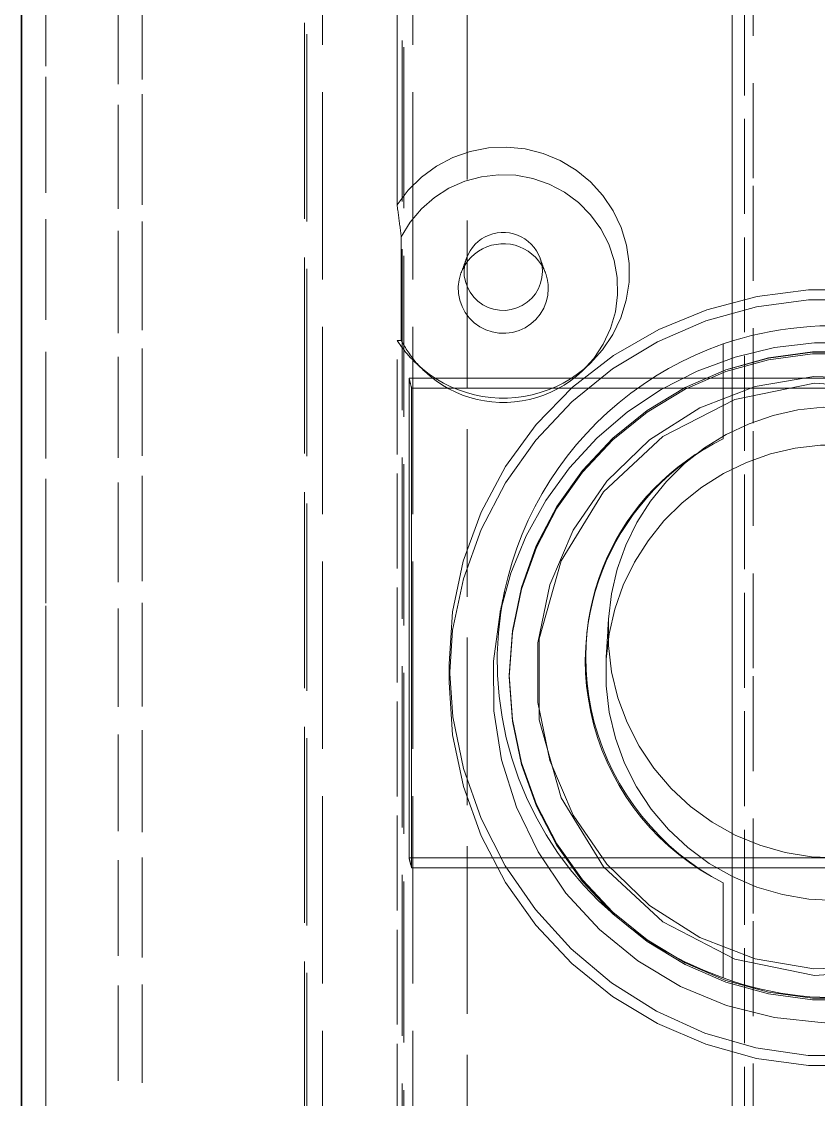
# Model space of a CAD drawing. Header units: millimetres. Extents: x 10 to 410, y 10 to 287.
# Drawn here: x 105.22 to 109.41, y 193.48 to 199.16 of the extents above; entities that cross this region are included whole.
import ezdxf

# ---------------------------------------------------------------- set-up
doc = ezdxf.new("R2010")
doc.units = ezdxf.units.MM
doc.linetypes.add('DASHED', pattern=[0.75, 0.5, -0.25])
doc.layers.add('HIDDEN', color=8, linetype='DASHED', lineweight=18)
doc.layers.add('VISIBLE', color=7, linetype='CONTINUOUS', lineweight=35)

msp = doc.modelspace()

# ---------------------------------------------------------------- linework, layer by layer
at = {"layer": 'HIDDEN'}
for points in [[(105.2184, 174.9607), (105.2184, 176.4709), (105.2184, 177.981), (105.2184, 179.4911), (105.2184, 181.0013), (105.2184, 182.5114), (105.2184, 184.0215), (105.2184, 185.5317), (105.2184, 187.0418), (105.2184, 188.5519), (105.2184, 190.062), (105.2184, 191.5722), (105.2184, 193.0823), (105.2184, 194.5924), (105.2184, 196.1026), (105.2184, 197.6127), (105.2184, 199.1228), (105.2184, 200.633), (105.2184, 202.1431), (105.2184, 203.6532), (105.2184, 205.1634), (105.2184, 206.6735), (105.2184, 208.1836), (105.2184, 209.6938)], [(105.2185, 174.9604), (105.2185, 176.4706), (105.2185, 177.9807), (105.2185, 179.4908), (105.2185, 181.0009), (105.2185, 182.5111), (105.2185, 184.0212), (105.2185, 185.5313), (105.2185, 187.0415), (105.2185, 188.5516), (105.2185, 190.0617), (105.2185, 191.5719), (105.2185, 193.082), (105.2185, 194.5921), (105.2185, 196.1022), (105.2185, 197.6124), (105.2185, 199.1225), (105.2185, 200.6326), (105.2185, 202.1428), (105.2185, 203.6529), (105.2185, 205.163), (105.2185, 206.6732), (105.2185, 208.1833), (105.2185, 209.6934)], [(105.3454, 174.9492), (105.3454, 176.4603), (105.3454, 177.9715), (105.3454, 179.4826), (105.3454, 180.9937), (105.3454, 182.5049), (105.3454, 184.016), (105.3454, 185.5272), (105.3454, 187.0383), (105.3454, 188.5494), (105.3454, 190.0606), (105.3454, 191.5717), (105.3454, 193.0828), (105.3454, 194.594), (105.3454, 196.1051), (105.3454, 197.6163), (105.3454, 199.1274), (105.3454, 200.6385), (105.3454, 202.1497), (105.3454, 203.6608), (105.3454, 205.172), (105.3454, 206.6831), (105.3454, 208.1942), (105.3454, 209.7054)], [(109.0255, 193.1507), (109.0255, 193.7749), (109.0255, 194.3992), (109.0255, 195.0234), (109.0255, 195.6477), (109.0255, 196.272), (109.0255, 196.8962), (109.0255, 197.5205), (109.0255, 198.1448), (109.0255, 198.769), (109.0255, 199.3933), (109.0255, 200.0175), (109.0255, 200.6418), (109.0255, 201.2661), (109.0255, 201.8903), (109.0255, 202.5146), (109.0255, 203.1389), (109.0255, 203.7631), (109.0255, 204.3874), (109.0255, 205.0117), (109.0255, 205.6359), (109.0255, 206.2602), (109.0255, 206.8844), (109.0255, 207.5087)], [(109.0716, 177.6714), (109.0716, 178.9628), (109.0716, 180.2541), (109.0716, 181.5454), (109.0716, 182.8368), (109.0716, 184.1281), (109.0716, 185.4194), (109.0716, 186.7108), (109.0716, 188.0021), (109.0716, 189.2935), (109.0716, 190.5848), (109.0716, 191.8761), (109.0716, 193.1675), (109.0716, 194.4588), (109.0716, 195.7501), (109.0716, 197.0415), (109.0716, 198.3328), (109.0716, 199.6242), (109.0716, 200.9155), (109.0716, 202.2068), (109.0716, 203.4982), (109.0716, 204.7895), (109.0716, 206.0808), (109.0716, 207.3722)], [(106.7078, 176.3959), (106.7078, 177.6323), (106.7078, 178.8687), (106.7078, 180.1051), (106.7078, 181.3415), (106.7078, 182.5779), (106.7078, 183.8143), (106.7078, 185.0507), (106.7078, 186.287), (106.7078, 187.5234), (106.7078, 188.7598), (106.7078, 189.9962), (106.7078, 191.2326), (106.7078, 192.469), (106.7078, 193.7054), (106.7078, 194.9417), (106.7078, 196.1781), (106.7078, 197.4145), (106.7078, 198.6509), (106.7078, 199.8873), (106.7078, 201.1237), (106.7078, 202.3601), (106.7078, 203.5965), (106.7078, 204.8328)], [(106.7078, 176.3495), (106.7078, 177.5859), (106.7078, 178.8223), (106.7078, 180.0587), (106.7078, 181.295), (106.7078, 182.5314), (106.7078, 183.7678), (106.7078, 185.0042), (106.7078, 186.2406), (106.7078, 187.477), (106.7078, 188.7134), (106.7078, 189.9497), (106.7078, 191.1861), (106.7078, 192.4225), (106.7078, 193.6589), (106.7078, 194.8953), (106.7078, 196.1317), (106.7078, 197.3681), (106.7078, 198.6045), (106.7078, 199.8408), (106.7078, 201.0772), (106.7078, 202.3136), (106.7078, 203.55), (106.7078, 204.7864)], [(106.7199, 204.7864), (106.7199, 203.55), (106.7199, 202.3136), (106.7199, 201.0772), (106.7199, 199.8408), (106.7199, 198.6045), (106.7199, 197.3681), (106.7199, 196.1317), (106.7199, 194.8953), (106.7199, 193.6589), (106.7199, 192.4225), (106.7199, 191.1861), (106.7199, 189.9497), (106.7199, 188.7134), (106.7199, 187.477), (106.7199, 186.2406), (106.7199, 185.0042), (106.7199, 183.7678), (106.7199, 182.5314), (106.7199, 181.295), (106.7199, 180.0587), (106.7199, 178.8223), (106.7199, 177.5859), (106.7199, 176.3495)], [(107.1958, 198.1923), (107.1958, 198.479), (107.1958, 198.7657), (107.1958, 199.0524), (107.1958, 199.3391), (107.1958, 199.6258), (107.1958, 199.9125), (107.1958, 200.1992), (107.1958, 200.4859), (107.1958, 200.7726), (107.1958, 201.0593), (107.1958, 201.346), (107.1958, 201.6327), (107.1958, 201.9194), (107.1958, 202.2061), (107.1958, 202.4928), (107.1958, 202.7795), (107.1958, 203.0662), (107.1958, 203.3529), (107.1958, 203.6396), (107.1958, 203.9263), (107.1958, 204.213), (107.1958, 204.4997), (107.1958, 204.7864)], [(106.803, 176.0301), (106.803, 177.2665), (106.803, 178.5029), (106.803, 179.7393), (106.803, 180.9757), (106.803, 182.2121), (106.803, 183.4485), (106.803, 184.6848), (106.803, 185.9212), (106.803, 187.1576), (106.803, 188.394), (106.803, 189.6304), (106.803, 190.8668), (106.803, 192.1032), (106.803, 193.3395), (106.803, 194.5759), (106.803, 195.8123), (106.803, 197.0487), (106.803, 198.2851), (106.803, 199.5215), (106.803, 200.7579), (106.803, 201.9943), (106.803, 203.2306), (106.803, 204.467)], [(107.2789, 176.0301), (107.2789, 177.2665), (107.2789, 178.5029), (107.2789, 179.7393), (107.2789, 180.9757), (107.2789, 182.2121), (107.2789, 183.4485), (107.2789, 184.6848), (107.2789, 185.9212), (107.2789, 187.1576), (107.2789, 188.394), (107.2789, 189.6304), (107.2789, 190.8668), (107.2789, 192.1032), (107.2789, 193.3395), (107.2789, 194.5759), (107.2789, 195.8123), (107.2789, 197.0487), (107.2789, 198.2851), (107.2789, 199.5215), (107.2789, 200.7579), (107.2789, 201.9943), (107.2789, 203.2306), (107.2789, 204.467)], [(108.9606, 203.8849), (108.9606, 203.4182), (108.9606, 202.9514), (108.9606, 202.4847), (108.9606, 202.0179), (108.9606, 201.5512), (108.9606, 201.0844), (108.9606, 200.6177), (108.9606, 200.1509), (108.9606, 199.6842), (108.9606, 199.2174), (108.9606, 198.7506), (108.9606, 198.2839), (108.9606, 197.8171), (108.9606, 197.3504), (108.9606, 196.8836), (108.9606, 196.4169), (108.9606, 195.9501), (108.9606, 195.4834), (108.9606, 195.0166), (108.9606, 194.5498), (108.9606, 194.0831), (108.9606, 193.6163), (108.9606, 193.1496)], [(108.9606, 193.1496), (108.9606, 193.6153), (108.9606, 194.0809), (108.9606, 194.5466), (108.9606, 195.0123), (108.9606, 195.478), (108.9606, 195.9437), (108.9606, 196.4094), (108.9606, 196.875), (108.9606, 197.3407), (108.9606, 197.8064), (108.9606, 198.2721), (108.9606, 198.7378), (108.9606, 199.2034), (108.9606, 199.6691), (108.9606, 200.1348), (108.9606, 200.6005), (108.9606, 201.0662), (108.9606, 201.5319), (108.9606, 201.9975), (108.9606, 202.4632), (108.9606, 202.9289), (108.9606, 203.3946), (108.9606, 203.8603)], [(107.2223, 203.1049), (107.2223, 202.0059), (107.2223, 200.9069), (107.2223, 199.8079), (107.2223, 198.7089), (107.2223, 197.6099), (107.2223, 196.5109), (107.2223, 195.4119), (107.2223, 194.3129), (107.2223, 193.2139), (107.2223, 192.1148), (107.2223, 191.0158), (107.2223, 189.9168), (107.2223, 188.8178), (107.2223, 187.7188), (107.2223, 186.6198), (107.2223, 185.5208), (107.2223, 184.4218), (107.2223, 183.3228), (107.2223, 182.2237), (107.2223, 181.1247), (107.2223, 180.0257), (107.2223, 178.9267), (107.2223, 177.8277)], [(107.5645, 177.8277), (107.5645, 178.9267), (107.5645, 180.0257), (107.5645, 181.1247), (107.5645, 182.2237), (107.5645, 183.3228), (107.5645, 184.4218), (107.5645, 185.5208), (107.5645, 186.6198), (107.5645, 187.7188), (107.5645, 188.8178), (107.5645, 189.9168), (107.5645, 191.0158), (107.5645, 192.1148), (107.5645, 193.2139), (107.5645, 194.3129), (107.5645, 195.4119), (107.5645, 196.5109), (107.5645, 197.6099), (107.5645, 198.7089), (107.5645, 199.8079), (107.5645, 200.9069), (107.5645, 202.0059), (107.5645, 203.1049)], [(107.2313, 203.0701), (107.2313, 201.9711), (107.2313, 200.8721), (107.2313, 199.7731), (107.2313, 198.6741), (107.2313, 197.5751), (107.2313, 196.476), (107.2313, 195.377), (107.2313, 194.278), (107.2313, 193.179), (107.2313, 192.08), (107.2313, 190.981), (107.2313, 189.882), (107.2313, 188.783), (107.2313, 187.684), (107.2313, 186.585), (107.2313, 185.4859), (107.2313, 184.3869), (107.2313, 183.2879), (107.2313, 182.1889), (107.2313, 181.0899), (107.2313, 179.9909), (107.2313, 178.8919), (107.2313, 177.7929)], [(107.5645, 177.7929), (107.5645, 178.8919), (107.5645, 179.9909), (107.5645, 181.0899), (107.5645, 182.1889), (107.5645, 183.2879), (107.5645, 184.3869), (107.5645, 185.4859), (107.5645, 186.585), (107.5645, 187.684), (107.5645, 188.783), (107.5645, 189.882), (107.5645, 190.981), (107.5645, 192.08), (107.5645, 193.179), (107.5645, 194.278), (107.5645, 195.377), (107.5645, 196.476), (107.5645, 197.5751), (107.5645, 198.6741), (107.5645, 199.7731), (107.5645, 200.8721), (107.5645, 201.9711), (107.5645, 203.0701)], [(105.8532, 186.2099), (105.8532, 186.8802), (105.8532, 187.5505), (105.8532, 188.2208), (105.8532, 188.8911), (105.8532, 189.5614), (105.8532, 190.2317), (105.8532, 190.902), (105.8532, 191.5723), (105.8532, 192.2426), (105.8532, 192.9129), (105.8532, 193.5832), (105.8532, 194.2535), (105.8532, 194.9238), (105.8532, 195.5941), (105.8532, 196.2644), (105.8532, 196.9347), (105.8532, 197.605), (105.8532, 198.2753), (105.8532, 198.9455), (105.8532, 199.6158), (105.8532, 200.2861), (105.8532, 200.9564), (105.8532, 201.6267)], [(105.3454, 186.2155), (105.3454, 186.8844), (105.3454, 187.5532), (105.3454, 188.222), (105.3454, 188.8909), (105.3454, 189.5597), (105.3454, 190.2285), (105.3454, 190.8974), (105.3454, 191.5662), (105.3454, 192.235), (105.3454, 192.9039), (105.3454, 193.5727), (105.3454, 194.2415), (105.3454, 194.9104), (105.3454, 195.5792), (105.3454, 196.248), (105.3454, 196.9169), (105.3454, 197.5857), (105.3454, 198.2545), (105.3454, 198.9233), (105.3454, 199.5922), (105.3454, 200.261), (105.3454, 200.9298), (105.3454, 201.5987)], [(105.7263, 186.2796), (105.7263, 186.9429), (105.7263, 187.6061), (105.7263, 188.2694), (105.7263, 188.9327), (105.7263, 189.5959), (105.7263, 190.2592), (105.7263, 190.9224), (105.7263, 191.5857), (105.7263, 192.249), (105.7263, 192.9122), (105.7263, 193.5755), (105.7263, 194.2387), (105.7263, 194.902), (105.7263, 195.5653), (105.7263, 196.2285), (105.7263, 196.8918), (105.7263, 197.555), (105.7263, 198.2183), (105.7263, 198.8816), (105.7263, 199.5448), (105.7263, 200.2081), (105.7263, 200.8713), (105.7263, 201.5346)], [(105.7263, 186.3622), (105.7263, 187.0182), (105.7263, 187.6743), (105.7263, 188.3304), (105.7263, 188.9865), (105.7263, 189.6426), (105.7263, 190.2987), (105.7263, 190.9547), (105.7263, 191.6108), (105.7263, 192.2669), (105.7263, 192.923), (105.7263, 193.5791), (105.7263, 194.2351), (105.7263, 194.8912), (105.7263, 195.5473), (105.7263, 196.2034), (105.7263, 196.8595), (105.7263, 197.5156), (105.7263, 198.1716), (105.7263, 198.8277), (105.7263, 199.4838), (105.7263, 200.1399), (105.7263, 200.796), (105.7263, 201.4521)], [(105.8532, 186.2951), (105.8532, 186.956), (105.8532, 187.617), (105.8532, 188.2779), (105.8532, 188.9388), (105.8532, 189.5998), (105.8532, 190.2607), (105.8532, 190.9217), (105.8532, 191.5826), (105.8532, 192.2435), (105.8532, 192.9045), (105.8532, 193.5654), (105.8532, 194.2264), (105.8532, 194.8873), (105.8532, 195.5482), (105.8532, 196.2092), (105.8532, 196.8701), (105.8532, 197.5311), (105.8532, 198.192), (105.8532, 198.8529), (105.8532, 199.5139), (105.8532, 200.1748), (105.8532, 200.8357), (105.8532, 201.4967)], [(108.212, 197.3553), (108.2777, 197.4272), (108.3321, 197.508), (108.3741, 197.5959), (108.4026, 197.689), (108.4172, 197.7853), (108.4173, 197.8827), (108.4032, 197.979), (108.3749, 198.0723), (108.3333, 198.1603), (108.2791, 198.2413), (108.2137, 198.3134), (108.1384, 198.3752), (108.0548, 198.4253), (107.9649, 198.4626), (107.8705, 198.4865), (107.7736, 198.4963), (107.6763, 198.4919), (107.5806, 198.4734), (107.4887, 198.4412), (107.4025, 198.3958), (107.3239, 198.3384), (107.2544, 198.2701), (107.1958, 198.1923)], [(108.1698, 197.3154), (108.231, 197.3827), (108.2814, 197.4585), (108.3197, 197.541), (108.345, 197.6284), (108.3569, 197.7186), (108.3548, 197.8096), (108.3391, 197.8992), (108.3099, 197.9854), (108.268, 198.0661), (108.2143, 198.1396), (108.1502, 198.2042), (108.0771, 198.2583), (107.9967, 198.3009), (107.9108, 198.3309), (107.8213, 198.3476), (107.7304, 198.3508), (107.64, 198.3403), (107.5522, 198.3164), (107.4691, 198.2795), (107.3923, 198.2306), (107.3239, 198.1707), (107.2652, 198.1012), (107.2177, 198.0235)], [(107.2177, 198.0235), (107.2168, 198.0309), (107.2159, 198.0382), (107.215, 198.0456), (107.214, 198.0529), (107.2131, 198.0602), (107.2122, 198.0676), (107.2112, 198.0749), (107.2103, 198.0823), (107.2093, 198.0896), (107.2084, 198.0969), (107.2074, 198.1043), (107.2065, 198.1116), (107.2055, 198.119), (107.2046, 198.1263), (107.2036, 198.1336), (107.2026, 198.141), (107.2017, 198.1483), (107.2007, 198.1556), (107.1997, 198.163), (107.1988, 198.1703), (107.1978, 198.1776), (107.1968, 198.185), (107.1958, 198.1923)], [(107.5609, 197.9108), (107.5695, 197.9309), (107.5801, 197.9501), (107.5928, 197.968), (107.6073, 197.9844), (107.6234, 197.9992), (107.641, 198.0122), (107.6599, 198.0233), (107.6799, 198.0323), (107.7007, 198.0391), (107.7221, 198.0437), (107.7439, 198.046), (107.7658, 198.046), (107.7876, 198.0437), (107.809, 198.0391), (107.8298, 198.0323), (107.8498, 198.0233), (107.8687, 198.0122), (107.8863, 197.9992), (107.9024, 197.9844), (107.9169, 197.968), (107.9296, 197.9501), (107.9402, 197.931), (107.9488, 197.9108)], [(107.2177, 198.0235), (107.2177, 197.9998), (107.2177, 197.9761), (107.2177, 197.9524), (107.2177, 197.9287), (107.2177, 197.905), (107.2177, 197.8813), (107.2177, 197.8576), (107.2177, 197.8339), (107.2177, 197.8102), (107.2177, 197.7865), (107.2177, 197.7628), (107.2177, 197.7391), (107.2177, 197.7154), (107.2177, 197.6917), (107.2177, 197.668), (107.2177, 197.6443), (107.2177, 197.6206), (107.2177, 197.5969), (107.2177, 197.5732), (107.2177, 197.5495), (107.2177, 197.5258), (107.2177, 197.5021), (107.2177, 197.4784)], [(107.532, 197.8312), (107.5418, 197.8544), (107.5541, 197.8763), (107.5686, 197.8969), (107.5853, 197.9158), (107.6038, 197.9328), (107.6241, 197.9477), (107.6458, 197.9605), (107.6687, 197.9708), (107.6926, 197.9787), (107.7172, 197.9839), (107.7423, 197.9866), (107.7674, 197.9866), (107.7925, 197.984), (107.8171, 197.9787), (107.841, 197.9708), (107.8639, 197.9605), (107.8856, 197.9478), (107.9059, 197.9328), (107.9244, 197.9158), (107.9411, 197.8969), (107.9556, 197.8764), (107.9679, 197.8544), (107.9777, 197.8312)], [(107.5609, 197.9108), (107.5596, 197.9073), (107.5584, 197.9039), (107.5571, 197.9004), (107.5559, 197.8969), (107.5546, 197.8935), (107.5534, 197.89), (107.5521, 197.8866), (107.5509, 197.8831), (107.5496, 197.8796), (107.5483, 197.8762), (107.5471, 197.8727), (107.5458, 197.8693), (107.5446, 197.8658), (107.5433, 197.8623), (107.5421, 197.8589), (107.5408, 197.8554), (107.5395, 197.852), (107.5383, 197.8485), (107.537, 197.845), (107.5358, 197.8416), (107.5345, 197.8381), (107.5333, 197.8347), (107.532, 197.8312)], [(107.9611, 197.841), (107.9587, 197.8099), (107.9516, 197.7795), (107.94, 197.7506), (107.9242, 197.7237), (107.9045, 197.6996), (107.8813, 197.6787), (107.8552, 197.6616), (107.8269, 197.6485), (107.797, 197.6399), (107.766, 197.6359), (107.7349, 197.6365), (107.7041, 197.6419), (107.6746, 197.6518), (107.6468, 197.666), (107.6215, 197.6843), (107.5993, 197.7061), (107.5806, 197.7311), (107.5659, 197.7586), (107.5556, 197.788), (107.5498, 197.8186), (107.5488, 197.8498), (107.5525, 197.8808), (107.5609, 197.9108)], [(107.9488, 197.9108), (107.9498, 197.9079), (107.9508, 197.905), (107.9518, 197.902), (107.9527, 197.899), (107.9535, 197.8961), (107.9543, 197.8931), (107.9551, 197.8901), (107.9558, 197.8871), (107.9565, 197.884), (107.9571, 197.881), (107.9577, 197.878), (107.9583, 197.8749), (107.9588, 197.8718), (107.9592, 197.8688), (107.9596, 197.8657), (107.9599, 197.8626), (107.9603, 197.8595), (107.9605, 197.8564), (107.9607, 197.8533), (107.9609, 197.8503), (107.961, 197.8472), (107.9611, 197.8441), (107.9611, 197.841)], [(107.9488, 197.9108), (107.9501, 197.9074), (107.9513, 197.9039), (107.9526, 197.9004), (107.9538, 197.897), (107.9551, 197.8935), (107.9563, 197.8901), (107.9576, 197.8866), (107.9589, 197.8831), (107.9601, 197.8797), (107.9614, 197.8762), (107.9626, 197.8728), (107.9639, 197.8693), (107.9651, 197.8658), (107.9664, 197.8624), (107.9677, 197.8589), (107.9689, 197.8555), (107.9702, 197.852), (107.9714, 197.8485), (107.9727, 197.8451), (107.9739, 197.8416), (107.9752, 197.8382), (107.9765, 197.8347), (107.9777, 197.8312)], [(107.9918, 197.751), (107.9891, 197.7152), (107.981, 197.6803), (107.9677, 197.6471), (107.9494, 197.6162), (107.9268, 197.5885), (107.9001, 197.5645), (107.8702, 197.5448), (107.8377, 197.5298), (107.8032, 197.5199), (107.7677, 197.5153), (107.7319, 197.5161), (107.6966, 197.5222), (107.6626, 197.5336), (107.6307, 197.5499), (107.6017, 197.5709), (107.5761, 197.596), (107.5547, 197.6247), (107.5378, 197.6563), (107.5259, 197.6901), (107.5193, 197.7253), (107.5181, 197.7611), (107.5224, 197.7967), (107.532, 197.8312)], [(107.9777, 197.8312), (107.9789, 197.8279), (107.98, 197.8245), (107.9811, 197.8211), (107.9822, 197.8177), (107.9832, 197.8143), (107.9841, 197.8108), (107.985, 197.8074), (107.9858, 197.8039), (107.9866, 197.8004), (107.9873, 197.797), (107.988, 197.7935), (107.9886, 197.79), (107.9892, 197.7864), (107.9897, 197.7829), (107.9901, 197.7794), (107.9905, 197.7758), (107.9909, 197.7723), (107.9912, 197.7687), (107.9914, 197.7652), (107.9916, 197.7616), (107.9917, 197.7581), (107.9918, 197.7545), (107.9918, 197.751)], [(107.4693, 195.7736), (107.4881, 196.0468), (107.5444, 196.3148), (107.6377, 196.5722), (107.7666, 196.8138), (107.9284, 197.0348), (108.1195, 197.2309), (108.336, 197.3986), (108.5732, 197.5355), (108.8265, 197.6395), (109.0913, 197.7095), (109.3629, 197.7447), (109.6368, 197.7447), (109.9084, 197.7096), (110.1732, 197.6396), (110.4266, 197.5356), (110.6638, 197.3988), (110.8803, 197.2311), (111.0715, 197.0351), (111.2333, 196.8141), (111.3622, 196.5725), (111.4556, 196.3151), (111.512, 196.0471), (111.5307, 195.7739)], [(107.4693, 195.6745), (107.4883, 195.9504), (107.5449, 196.2211), (107.638, 196.4816), (107.7659, 196.7268), (107.926, 196.9523), (108.1154, 197.1539), (108.3305, 197.3278), (108.5672, 197.4708), (108.8211, 197.5805), (109.0875, 197.6547), (109.3616, 197.6921), (109.6382, 197.6922), (109.9122, 197.6548), (110.1787, 197.5806), (110.4326, 197.471), (110.6693, 197.328), (110.8844, 197.1541), (111.0738, 196.9526), (111.234, 196.7271), (111.3619, 196.4819), (111.4551, 196.2215), (111.5117, 195.9508), (111.5307, 195.6748)], [(108.9126, 197.4593), (108.9621, 197.4752), (109.012, 197.4896), (109.0623, 197.5027), (109.113, 197.5143), (109.164, 197.5245), (109.2152, 197.5332), (109.2667, 197.5405), (109.3184, 197.5464), (109.3702, 197.5507), (109.4221, 197.5537), (109.474, 197.5551), (109.526, 197.5551), (109.578, 197.5537), (109.6299, 197.5507), (109.6817, 197.5464), (109.7333, 197.5405), (109.7848, 197.5332), (109.8361, 197.5245), (109.887, 197.5143), (109.9377, 197.5027), (109.988, 197.4896), (110.038, 197.4752), (110.0875, 197.4593)], [(107.1958, 197.478), (107.1968, 197.4778), (107.1977, 197.4776), (107.1986, 197.4774), (107.1996, 197.4772), (107.2006, 197.4771), (107.2015, 197.477), (107.2025, 197.4769), (107.2034, 197.4768), (107.2044, 197.4767), (107.2054, 197.4767), (107.2063, 197.4766), (107.2073, 197.4766), (107.2083, 197.4767), (107.2092, 197.4767), (107.2102, 197.4768), (107.2111, 197.4769), (107.2121, 197.477), (107.2131, 197.4772), (107.214, 197.4774), (107.2149, 197.4776), (107.2159, 197.4778), (107.2168, 197.4781), (107.2177, 197.4784)], [(107.1958, 183.6579), (107.1958, 184.2588), (107.1958, 184.8596), (107.1958, 185.4605), (107.1958, 186.0614), (107.1958, 186.6623), (107.1958, 187.2631), (107.1958, 187.864), (107.1958, 188.4649), (107.1958, 189.0658), (107.1958, 189.6666), (107.1958, 190.2675), (107.1958, 190.8684), (107.1958, 191.4693), (107.1958, 192.0701), (107.1958, 192.671), (107.1958, 193.2719), (107.1958, 193.8727), (107.1958, 194.4736), (107.1958, 195.0745), (107.1958, 195.6754), (107.1958, 196.2762), (107.1958, 196.8771), (107.1958, 197.478)], [(107.1958, 197.478), (107.1996, 197.4722), (107.2035, 197.4664), (107.2074, 197.4606), (107.2114, 197.4549), (107.2154, 197.4493), (107.2195, 197.4436), (107.2237, 197.4381), (107.2279, 197.4325), (107.2322, 197.427), (107.2365, 197.4216), (107.2409, 197.4162), (107.2453, 197.4109), (107.2498, 197.4056), (107.2544, 197.4003), (107.259, 197.3951), (107.2637, 197.3899), (107.2684, 197.3848), (107.2732, 197.3798), (107.278, 197.3747), (107.2829, 197.3698), (107.2878, 197.3649), (107.2928, 197.36), (107.2978, 197.3552)], [(107.2177, 197.4784), (107.2218, 197.4705), (107.2261, 197.4626), (107.2304, 197.4549), (107.2349, 197.4472), (107.2395, 197.4395), (107.2441, 197.432), (107.2489, 197.4245), (107.2539, 197.417), (107.2589, 197.4097), (107.264, 197.4024), (107.2692, 197.3952), (107.2746, 197.3881), (107.28, 197.381), (107.2856, 197.3741), (107.2912, 197.3672), (107.297, 197.3604), (107.3029, 197.3537), (107.3088, 197.3471), (107.3149, 197.3406), (107.321, 197.3341), (107.3273, 197.3278), (107.3336, 197.3215), (107.34, 197.3154)], [(107.7384, 196.0462), (107.795, 196.2513), (107.8755, 196.4483), (107.9788, 196.6343), (108.1035, 196.8067), (108.2477, 196.9631), (108.4093, 197.1015), (108.5862, 197.2198), (108.7757, 197.3164), (108.9753, 197.39), (109.1822, 197.4397), (109.3935, 197.4647), (109.6063, 197.4647), (109.8176, 197.4397), (110.0245, 197.3901), (110.2241, 197.3165), (110.4137, 197.2199), (110.5905, 197.1017), (110.7522, 196.9633), (110.8964, 196.8069), (111.0211, 196.6345), (111.1244, 196.4485), (111.205, 196.2516), (111.2616, 196.0465)], [(107.7617, 196.156), (107.7799, 196.2329), (107.8015, 196.3089), (107.8265, 196.3838), (107.8548, 196.4576), (107.8863, 196.53), (107.9211, 196.601), (107.959, 196.6703), (108, 196.7378), (108.044, 196.8035), (108.0908, 196.8671), (108.1404, 196.9286), (108.1928, 196.9878), (108.2477, 197.0446), (108.3051, 197.0989), (108.3648, 197.1506), (108.4268, 197.1995), (108.4909, 197.2457), (108.557, 197.289), (108.625, 197.3293), (108.6946, 197.3666), (108.7659, 197.4007), (108.8386, 197.4316), (108.9126, 197.4593)], [(108.9126, 196.9588), (108.9126, 196.9806), (108.9126, 197.0023), (108.9126, 197.0241), (108.9126, 197.0459), (108.9126, 197.0676), (108.9126, 197.0894), (108.9126, 197.1111), (108.9126, 197.1329), (108.9126, 197.1547), (108.9126, 197.1764), (108.9126, 197.1982), (108.9126, 197.2199), (108.9126, 197.2417), (108.9126, 197.2634), (108.9126, 197.2852), (108.9126, 197.307), (108.9126, 197.3287), (108.9126, 197.3505), (108.9126, 197.3722), (108.9126, 197.394), (108.9126, 197.4157), (108.9126, 197.4375), (108.9126, 197.4593)], [(107.7866, 195.7137), (107.8026, 195.9466), (107.8504, 196.175), (107.9289, 196.3948), (108.0368, 196.6018), (108.1719, 196.7921), (108.3316, 196.9623), (108.5131, 197.1091), (108.7128, 197.2299), (108.9271, 197.3224), (109.1519, 197.3851), (109.3832, 197.4167), (109.6166, 197.4167), (109.8479, 197.3851), (110.0727, 197.3225), (110.287, 197.23), (110.4867, 197.1093), (110.6682, 196.9625), (110.828, 196.7924), (110.9632, 196.6021), (111.071, 196.3951), (111.1496, 196.1753), (111.1974, 195.9469), (111.2134, 195.714)], [(107.7866, 195.7137), (107.8026, 195.9465), (107.8504, 196.175), (107.929, 196.3947), (108.0368, 196.6016), (108.172, 196.7919), (108.3318, 196.9619), (108.5132, 197.1087), (108.7129, 197.2294), (108.9272, 197.3219), (109.152, 197.3845), (109.3832, 197.4161), (109.6166, 197.4161), (109.8478, 197.3846), (110.0726, 197.322), (110.2869, 197.2295), (110.4866, 197.1088), (110.6681, 196.9621), (110.8279, 196.7921), (110.9631, 196.6019), (111.071, 196.395), (111.1496, 196.1752), (111.1974, 195.9468), (111.2134, 195.714)], [(107.7866, 195.705), (107.8026, 195.9378), (107.8504, 196.1662), (107.929, 196.386), (108.0368, 196.5929), (108.172, 196.7832), (108.3318, 196.9532), (108.5132, 197.1), (108.7129, 197.2207), (108.9272, 197.3132), (109.152, 197.3758), (109.3832, 197.4074), (109.6166, 197.4074), (109.8478, 197.3759), (110.0726, 197.3133), (110.2869, 197.2208), (110.4866, 197.1001), (110.6681, 196.9534), (110.8279, 196.7834), (110.9631, 196.5932), (111.071, 196.3862), (111.1496, 196.1665), (111.1974, 195.9381), (111.2134, 195.7053)], [(107.2978, 197.3552), (107.3306, 197.3262), (107.3653, 197.2994), (107.4016, 197.275), (107.4395, 197.253), (107.4788, 197.2336), (107.5192, 197.2168), (107.5606, 197.2026), (107.6029, 197.1913), (107.6459, 197.1827), (107.6893, 197.177), (107.733, 197.1741), (107.7768, 197.1741), (107.8205, 197.177), (107.8639, 197.1827), (107.9069, 197.1913), (107.9492, 197.2027), (107.9906, 197.2168), (108.0311, 197.2336), (108.0703, 197.2531), (108.1082, 197.2751), (108.1445, 197.2995), (108.1792, 197.3263), (108.212, 197.3553)], [(107.34, 197.3154), (107.3382, 197.3171), (107.3363, 197.3188), (107.3345, 197.3206), (107.3327, 197.3223), (107.3308, 197.324), (107.329, 197.3258), (107.3272, 197.3275), (107.3253, 197.3292), (107.3235, 197.331), (107.3217, 197.3327), (107.3198, 197.3344), (107.318, 197.3362), (107.3162, 197.3379), (107.3143, 197.3396), (107.3125, 197.3414), (107.3107, 197.3431), (107.3088, 197.3448), (107.307, 197.3466), (107.3051, 197.3483), (107.3033, 197.35), (107.3015, 197.3518), (107.2996, 197.3535), (107.2978, 197.3552)], [(107.34, 197.3154), (107.3698, 197.289), (107.4013, 197.2647), (107.4343, 197.2426), (107.4686, 197.2226), (107.5043, 197.2049), (107.541, 197.1897), (107.5786, 197.1769), (107.617, 197.1665), (107.656, 197.1588), (107.6954, 197.1535), (107.735, 197.1509), (107.7748, 197.1509), (107.8145, 197.1536), (107.8539, 197.1588), (107.8928, 197.1666), (107.9312, 197.1769), (107.9689, 197.1897), (108.0056, 197.205), (108.0412, 197.2226), (108.0756, 197.2426), (108.1085, 197.2648), (108.14, 197.2891), (108.1698, 197.3154)], [(108.1698, 197.3154), (108.1716, 197.3172), (108.1735, 197.3189), (108.1753, 197.3206), (108.1771, 197.3224), (108.179, 197.3241), (108.1808, 197.3258), (108.1826, 197.3276), (108.1845, 197.3293), (108.1863, 197.331), (108.1881, 197.3328), (108.19, 197.3345), (108.1918, 197.3362), (108.1936, 197.338), (108.1955, 197.3397), (108.1973, 197.3414), (108.1991, 197.3432), (108.201, 197.3449), (108.2028, 197.3466), (108.2047, 197.3484), (108.2065, 197.3501), (108.2083, 197.3518), (108.2102, 197.3536), (108.212, 197.3553)], [(107.2585, 197.2782), (107.2591, 197.2759), (107.2597, 197.2737), (107.2603, 197.2714), (107.2609, 197.2691), (107.2615, 197.2669), (107.2621, 197.2646), (107.2627, 197.2623), (107.2633, 197.26), (107.2639, 197.2578), (107.2644, 197.2555), (107.265, 197.2532), (107.2656, 197.2509), (107.2662, 197.2487), (107.2668, 197.2464), (107.2674, 197.2441), (107.268, 197.2419), (107.2686, 197.2396), (107.2692, 197.2373), (107.2698, 197.235), (107.2704, 197.2328), (107.271, 197.2305), (107.2715, 197.2282), (107.2721, 197.226)], [(107.2585, 197.2782), (107.2585, 197.1683), (107.2585, 197.0584), (107.2585, 196.9485), (107.2585, 196.8386), (107.2585, 196.7287), (107.2585, 196.6188), (107.2585, 196.5089), (107.2585, 196.399), (107.2585, 196.2891), (107.2585, 196.1792), (107.2585, 196.0693), (107.2585, 195.9594), (107.2585, 195.8495), (107.2585, 195.7396), (107.2585, 195.6297), (107.2585, 195.5198), (107.2585, 195.4099), (107.2585, 195.3), (107.2585, 195.1901), (107.2585, 195.0802), (107.2585, 194.9703), (107.2585, 194.8604), (107.2585, 194.7505)], [(107.2585, 197.2782), (107.4534, 197.2782), (107.6484, 197.2782), (107.8433, 197.2782), (108.0382, 197.2782), (108.2331, 197.2782), (108.428, 197.2782), (108.6229, 197.2782), (108.8178, 197.2782), (109.0127, 197.2782), (109.2076, 197.2782), (109.4026, 197.2782), (109.5975, 197.2782), (109.7924, 197.2782), (109.9873, 197.2782), (110.1822, 197.2782), (110.3771, 197.2782), (110.572, 197.2782), (110.7669, 197.2782), (110.9618, 197.2782), (111.1567, 197.2782), (111.3517, 197.2782), (111.5466, 197.2782), (111.7415, 197.2782)], [(110.5471, 194.5612), (110.2937, 194.3772), (110.0088, 194.2472), (109.7038, 194.1761), (109.3908, 194.1667), (109.0821, 194.2193), (108.7898, 194.3319), (108.5257, 194.5002), (108.3003, 194.7175), (108.1226, 194.9754), (107.9999, 195.2635), (107.9373, 195.5704), (107.9373, 195.8835), (107.9999, 196.1903), (108.1226, 196.4784), (108.3003, 196.7363), (108.5257, 196.9537), (108.7898, 197.1219), (109.0821, 197.2346), (109.3908, 197.2872), (109.7038, 197.2777), (110.0088, 197.2066), (110.2937, 197.0766), (110.5471, 196.8927)], [(111.0707, 195.6921), (111.0122, 195.2693), (110.8412, 194.8782), (110.5709, 194.5479), (110.2214, 194.3028), (109.8189, 194.1606), (109.3931, 194.1317), (108.975, 194.218), (108.5956, 194.4134), (108.2827, 194.7038), (108.0599, 195.0679), (107.9441, 195.4787), (107.9441, 195.9055), (108.0599, 196.3163), (108.2827, 196.6804), (108.5956, 196.9707), (108.975, 197.1662), (109.3931, 197.2525), (109.8189, 197.2235), (110.2214, 197.0814), (110.5709, 196.8363), (110.8412, 196.506), (111.0122, 196.1149), (111.0707, 195.6921)], [(107.2721, 197.226), (107.2721, 197.1161), (107.2721, 197.0061), (107.2721, 196.8962), (107.2721, 196.7863), (107.2721, 196.6764), (107.2721, 196.5665), (107.2721, 196.4566), (107.2721, 196.3467), (107.2721, 196.2368), (107.2721, 196.1269), (107.2721, 196.017), (107.2721, 195.9071), (107.2721, 195.7972), (107.2721, 195.6873), (107.2721, 195.5774), (107.2721, 195.4675), (107.2721, 195.3576), (107.2721, 195.2477), (107.2721, 195.1378), (107.2721, 195.0279), (107.2721, 194.918), (107.2721, 194.8081), (107.2721, 194.6982)], [(107.2721, 197.226), (107.4659, 197.226), (107.6596, 197.226), (107.8533, 197.226), (108.0471, 197.226), (108.2408, 197.226), (108.4345, 197.226), (108.6282, 197.226), (108.822, 197.226), (109.0157, 197.226), (109.2094, 197.226), (109.4031, 197.226), (109.5969, 197.226), (109.7906, 197.226), (109.9843, 197.226), (110.1781, 197.226), (110.3718, 197.226), (110.5655, 197.226), (110.7592, 197.226), (110.953, 197.226), (111.1467, 197.226), (111.3404, 197.226), (111.5342, 197.226), (111.7279, 197.226)], [(108.3091, 196.0096), (108.3246, 196.1423), (108.355, 196.2725), (108.3998, 196.3984), (108.4586, 196.5184), (108.5304, 196.6311), (108.6145, 196.735), (108.7097, 196.8288), (108.8148, 196.9114), (108.9284, 196.9817), (109.0492, 197.0388), (109.1756, 197.0821), (109.3061, 197.1111), (109.439, 197.1253), (109.5726, 197.1247), (109.7054, 197.1092), (109.8355, 197.0789), (109.9615, 197.0344), (110.0818, 196.9761), (110.1948, 196.9047), (110.299, 196.8211), (110.3933, 196.7264), (110.4763, 196.6216), (110.5471, 196.5083)], [(108.1947, 195.9315), (108.2021, 195.9879), (108.212, 196.0438), (108.2243, 196.0993), (108.239, 196.1542), (108.2561, 196.2084), (108.2756, 196.2618), (108.2973, 196.3143), (108.3214, 196.3658), (108.3476, 196.4162), (108.376, 196.4654), (108.4065, 196.5133), (108.4391, 196.5599), (108.4736, 196.605), (108.5101, 196.6485), (108.5485, 196.6905), (108.5886, 196.7307), (108.6304, 196.7691), (108.6739, 196.8058), (108.7189, 196.8404), (108.7654, 196.8732), (108.8132, 196.9038), (108.8623, 196.9324), (108.9126, 196.9588)], [(108.1966, 195.949), (108.204, 196.0047), (108.2137, 196.0601), (108.2259, 196.1149), (108.2405, 196.1692), (108.2575, 196.2227), (108.2769, 196.2755), (108.2985, 196.3274), (108.3225, 196.3782), (108.3487, 196.4279), (108.377, 196.4764), (108.4075, 196.5236), (108.4401, 196.5694), (108.4746, 196.6137), (108.5111, 196.6565), (108.5495, 196.6976), (108.5896, 196.7369), (108.6314, 196.7745), (108.6748, 196.8102), (108.7197, 196.844), (108.766, 196.8758), (108.8137, 196.9055), (108.8626, 196.9332), (108.9126, 196.9588)], [(108.2964, 195.7984), (108.312, 195.9316), (108.3423, 196.0622), (108.387, 196.1886), (108.4456, 196.3092), (108.5172, 196.4225), (108.6011, 196.5271), (108.6961, 196.6217), (108.801, 196.7052), (108.9145, 196.7765), (109.0353, 196.8348), (109.1617, 196.8794), (109.2924, 196.9096), (109.4255, 196.9253), (109.5596, 196.9261), (109.6929, 196.9121), (109.8239, 196.8835), (109.9509, 196.8405), (110.0724, 196.7837), (110.1868, 196.7138), (110.2927, 196.6316), (110.3889, 196.5382), (110.474, 196.4347), (110.5471, 196.3223)], [(108.9126, 194.1194), (108.8089, 194.1593), (108.7078, 194.2055), (108.6099, 194.258), (108.5154, 194.3164), (108.4248, 194.3807), (108.3383, 194.4505), (108.2564, 194.5256), (108.1793, 194.6056), (108.1075, 194.6903), (108.041, 194.7794), (107.9803, 194.8725), (107.9256, 194.9692), (107.877, 195.0691), (107.8349, 195.1719), (107.7992, 195.2772), (107.7703, 195.3844), (107.7482, 195.4933), (107.733, 195.6034), (107.7248, 195.7142), (107.7235, 195.8253), (107.7293, 195.9363), (107.7421, 196.0466), (107.7617, 196.156)], [(107.7617, 196.156), (107.7607, 196.1512), (107.7597, 196.1464), (107.7587, 196.1417), (107.7577, 196.1369), (107.7567, 196.1321), (107.7556, 196.1274), (107.7546, 196.1226), (107.7536, 196.1178), (107.7526, 196.113), (107.7516, 196.1083), (107.7506, 196.1035), (107.7496, 196.0987), (107.7485, 196.094), (107.7475, 196.0892), (107.7465, 196.0844), (107.7455, 196.0796), (107.7445, 196.0749), (107.7435, 196.0701), (107.7424, 196.0653), (107.7414, 196.0606), (107.7404, 196.0558), (107.7394, 196.051), (107.7384, 196.0462)], [(111.3008, 195.6747), (111.2816, 195.4139), (111.2246, 195.1587), (111.131, 194.9145), (111.0028, 194.6866), (110.8428, 194.4798), (110.6544, 194.2984), (110.4418, 194.1462), (110.2093, 194.0264), (109.962, 193.9415), (109.705, 193.8931), (109.4438, 193.8824), (109.1837, 193.9094), (108.9302, 193.9736), (108.6886, 194.0738), (108.4641, 194.2079), (108.2614, 194.3731), (108.0848, 194.5659), (107.9381, 194.7824), (107.8244, 195.0179), (107.7464, 195.2674), (107.7055, 195.5257), (107.7029, 195.7872), (107.7384, 196.0462)], [(108.3091, 196.0096), (108.3085, 196.0004), (108.308, 195.9912), (108.3074, 195.9821), (108.3069, 195.9729), (108.3063, 195.9637), (108.3058, 195.9545), (108.3052, 195.9453), (108.3047, 195.9362), (108.3041, 195.927), (108.3036, 195.9178), (108.303, 195.9086), (108.3025, 195.8994), (108.3019, 195.8902), (108.3014, 195.8811), (108.3008, 195.8719), (108.3003, 195.8627), (108.2997, 195.8535), (108.2992, 195.8443), (108.2986, 195.8352), (108.2981, 195.826), (108.2975, 195.8168), (108.297, 195.8076), (108.2964, 195.7984)], [(110.5471, 195.3695), (110.4728, 195.2511), (110.3851, 195.1422), (110.2852, 195.0444), (110.1746, 194.959), (110.0547, 194.8871), (109.9273, 194.8296), (109.794, 194.7875), (109.6567, 194.7611), (109.5173, 194.751), (109.3776, 194.7571), (109.2396, 194.7795), (109.1052, 194.8178), (108.9761, 194.8715), (108.8542, 194.9399), (108.7412, 195.0221), (108.6385, 195.117), (108.5477, 195.2233), (108.47, 195.3394), (108.4064, 195.464), (108.358, 195.5951), (108.3254, 195.731), (108.309, 195.8698), (108.3091, 196.0096)], [(108.9126, 194.6199), (108.8515, 194.6534), (108.7922, 194.6902), (108.735, 194.73), (108.68, 194.7728), (108.6273, 194.8185), (108.577, 194.8668), (108.5293, 194.9177), (108.4843, 194.9709), (108.4422, 195.0265), (108.4029, 195.0841), (108.3667, 195.1437), (108.3336, 195.2051), (108.3037, 195.2681), (108.2771, 195.3325), (108.2539, 195.3983), (108.2341, 195.4651), (108.2178, 195.5329), (108.2051, 195.6015), (108.196, 195.6706), (108.1906, 195.7401), (108.1889, 195.8098), (108.1909, 195.8795), (108.1966, 195.949)], [(108.1966, 195.949), (108.1965, 195.9483), (108.1964, 195.9475), (108.1964, 195.9467), (108.1963, 195.946), (108.1962, 195.9452), (108.1961, 195.9445), (108.196, 195.9437), (108.1959, 195.9429), (108.1959, 195.9422), (108.1958, 195.9414), (108.1957, 195.9407), (108.1956, 195.9399), (108.1955, 195.9391), (108.1954, 195.9384), (108.1954, 195.9376), (108.1953, 195.9369), (108.1952, 195.9361), (108.1951, 195.9353), (108.195, 195.9346), (108.1949, 195.9338), (108.1949, 195.9331), (108.1948, 195.9323), (108.1947, 195.9315)], [(108.9126, 194.6199), (108.8515, 194.6523), (108.7922, 194.688), (108.7348, 194.7267), (108.6796, 194.7684), (108.6266, 194.8129), (108.576, 194.8602), (108.5281, 194.9101), (108.4828, 194.9624), (108.4403, 195.0171), (108.4009, 195.0739), (108.3644, 195.1328), (108.3312, 195.1935), (108.3012, 195.2558), (108.2745, 195.3197), (108.2513, 195.3849), (108.2316, 195.4512), (108.2154, 195.5185), (108.2028, 195.5866), (108.1938, 195.6552), (108.1885, 195.7242), (108.1869, 195.7934), (108.189, 195.8626), (108.1947, 195.9315)], [(111.5307, 195.7738), (111.5115, 195.4951), (111.4546, 195.2216), (111.3617, 194.9582), (111.2348, 194.7093), (111.0762, 194.4794), (110.8885, 194.2725), (110.6748, 194.0925), (110.4387, 193.9433), (110.1843, 193.828), (109.9162, 193.7495), (109.6398, 193.7097), (109.3605, 193.7097), (109.084, 193.7495), (108.8159, 193.828), (108.5615, 193.9432), (108.3254, 194.0924), (108.1117, 194.2723), (107.924, 194.4792), (107.7653, 194.7092), (107.6384, 194.958), (107.5455, 195.2215), (107.4886, 195.4949), (107.4693, 195.7736)], [(107.4693, 195.7736), (107.4693, 195.7693), (107.4693, 195.765), (107.4693, 195.7607), (107.4693, 195.7564), (107.4693, 195.7521), (107.4693, 195.7477), (107.4693, 195.7434), (107.4693, 195.7391), (107.4693, 195.7348), (107.4693, 195.7305), (107.4693, 195.7262), (107.4693, 195.7219), (107.4693, 195.7176), (107.4693, 195.7133), (107.4693, 195.709), (107.4693, 195.7047), (107.4693, 195.7004), (107.4693, 195.696), (107.4693, 195.6917), (107.4693, 195.6874), (107.4693, 195.6831), (107.4693, 195.6788), (107.4693, 195.6745)], [(110.5471, 195.1316), (110.4703, 195.0142), (110.3804, 194.9065), (110.2785, 194.8101), (110.1661, 194.7261), (110.0448, 194.6558), (109.9161, 194.6), (109.7817, 194.5595), (109.6436, 194.5348), (109.5036, 194.5263), (109.3635, 194.534), (109.2253, 194.5578), (109.0908, 194.5975), (108.9617, 194.6526), (108.8399, 194.7222), (108.727, 194.8055), (108.6246, 194.9013), (108.534, 195.0084), (108.4565, 195.1254), (108.3932, 195.2506), (108.345, 195.3823), (108.3126, 195.5188), (108.2963, 195.6581), (108.2964, 195.7984)], [(111.2134, 195.7139), (111.1974, 195.4811), (111.1496, 195.2526), (111.0711, 195.0329), (110.9632, 194.826), (110.828, 194.6358), (110.6682, 194.4657), (110.4868, 194.319), (110.287, 194.1983), (110.0728, 194.1058), (109.848, 194.0432), (109.6168, 194.0116), (109.3834, 194.0116), (109.1522, 194.0432), (108.9274, 194.1058), (108.7131, 194.1982), (108.5134, 194.3189), (108.3319, 194.4656), (108.1721, 194.6356), (108.037, 194.8259), (107.9291, 195.0328), (107.8505, 195.2525), (107.8027, 195.4809), (107.7866, 195.7137)], [(107.7866, 195.7137), (107.7866, 195.7133), (107.7866, 195.713), (107.7866, 195.7126), (107.7866, 195.7122), (107.7866, 195.7118), (107.7866, 195.7114), (107.7866, 195.7111), (107.7866, 195.7107), (107.7866, 195.7103), (107.7866, 195.7099), (107.7866, 195.7096), (107.7866, 195.7092), (107.7866, 195.7088), (107.7866, 195.7084), (107.7866, 195.708), (107.7866, 195.7077), (107.7866, 195.7073), (107.7866, 195.7069), (107.7866, 195.7065), (107.7866, 195.7061), (107.7866, 195.7058), (107.7866, 195.7054), (107.7866, 195.705)], [(111.5307, 195.6747), (111.5117, 195.3988), (111.4551, 195.128), (111.362, 194.8676), (111.2341, 194.6224), (111.074, 194.3969), (110.8846, 194.1954), (110.6695, 194.0215), (110.4328, 193.8784), (110.1789, 193.7688), (109.9124, 193.6946), (109.6384, 193.6572), (109.3618, 193.6572), (109.0878, 193.6946), (108.8214, 193.7688), (108.5674, 193.8784), (108.3307, 194.0214), (108.1156, 194.1953), (107.9262, 194.3968), (107.766, 194.6222), (107.6381, 194.8675), (107.545, 195.1279), (107.4884, 195.3986), (107.4693, 195.6745)], [(111.2134, 195.7052), (111.1974, 195.4723), (111.1497, 195.2438), (111.0711, 195.0241), (110.9632, 194.8171), (110.8281, 194.6268), (110.6683, 194.4567), (110.4869, 194.3099), (110.2872, 194.1891), (110.0729, 194.0966), (109.8481, 194.0339), (109.6168, 194.0023), (109.3834, 194.0023), (109.1522, 194.0339), (108.9273, 194.0965), (108.713, 194.189), (108.5133, 194.3098), (108.3318, 194.4566), (108.172, 194.6267), (108.0369, 194.817), (107.929, 195.0239), (107.8504, 195.2437), (107.8027, 195.4722), (107.7866, 195.705)], [(111.2134, 195.7052), (111.1974, 195.4723), (111.1496, 195.2439), (111.0711, 195.0242), (110.9632, 194.8173), (110.828, 194.627), (110.6682, 194.457), (110.4868, 194.3103), (110.287, 194.1896), (110.0728, 194.0971), (109.848, 194.0345), (109.6168, 194.0029), (109.3834, 194.0029), (109.1522, 194.0345), (108.9274, 194.097), (108.7131, 194.1895), (108.5134, 194.3102), (108.3319, 194.4569), (108.1721, 194.6269), (108.037, 194.8172), (107.9291, 195.0241), (107.8505, 195.2438), (107.8027, 195.4722), (107.7866, 195.705)], [(107.2585, 194.7505), (107.2591, 194.7482), (107.2597, 194.7459), (107.2603, 194.7437), (107.2609, 194.7414), (107.2615, 194.7391), (107.2621, 194.7369), (107.2627, 194.7346), (107.2633, 194.7323), (107.2639, 194.73), (107.2644, 194.7278), (107.265, 194.7255), (107.2656, 194.7232), (107.2662, 194.7209), (107.2668, 194.7187), (107.2674, 194.7164), (107.268, 194.7141), (107.2686, 194.7119), (107.2692, 194.7096), (107.2698, 194.7073), (107.2704, 194.705), (107.271, 194.7028), (107.2715, 194.7005), (107.2721, 194.6982)], [(107.2585, 194.7505), (107.4534, 194.7505), (107.6484, 194.7505), (107.8433, 194.7505), (108.0382, 194.7505), (108.2331, 194.7505), (108.428, 194.7505), (108.6229, 194.7505), (108.8178, 194.7505), (109.0127, 194.7505), (109.2076, 194.7505), (109.4026, 194.7505), (109.5975, 194.7505), (109.7924, 194.7505), (109.9873, 194.7505), (110.1822, 194.7505), (110.3771, 194.7505), (110.572, 194.7505), (110.7669, 194.7505), (110.9618, 194.7505), (111.1567, 194.7505), (111.3517, 194.7505), (111.5466, 194.7505), (111.7415, 194.7505)], [(107.2721, 194.6982), (107.4659, 194.6982), (107.6596, 194.6982), (107.8533, 194.6982), (108.0471, 194.6982), (108.2408, 194.6982), (108.4345, 194.6982), (108.6282, 194.6982), (108.822, 194.6982), (109.0157, 194.6982), (109.2094, 194.6982), (109.4031, 194.6982), (109.5969, 194.6982), (109.7906, 194.6982), (109.9843, 194.6982), (110.1781, 194.6982), (110.3718, 194.6982), (110.5655, 194.6982), (110.7592, 194.6982), (110.953, 194.6982), (111.1467, 194.6982), (111.3404, 194.6982), (111.5342, 194.6982), (111.7279, 194.6982)], [(108.9126, 194.1194), (108.9126, 194.1412), (108.9126, 194.1629), (108.9126, 194.1847), (108.9126, 194.2065), (108.9126, 194.2282), (108.9126, 194.25), (108.9126, 194.2717), (108.9126, 194.2935), (108.9126, 194.3153), (108.9126, 194.337), (108.9126, 194.3588), (108.9126, 194.3805), (108.9126, 194.4023), (108.9126, 194.424), (108.9126, 194.4458), (108.9126, 194.4676), (108.9126, 194.4893), (108.9126, 194.5111), (108.9126, 194.5328), (108.9126, 194.5546), (108.9126, 194.5763), (108.9126, 194.5981), (108.9126, 194.6199)], [(110.0875, 194.1194), (110.0382, 194.1022), (109.9885, 194.0865), (109.9383, 194.0723), (109.8877, 194.0596), (109.8368, 194.0485), (109.7855, 194.0389), (109.734, 194.0309), (109.6822, 194.0245), (109.6303, 194.0197), (109.5782, 194.0165), (109.5261, 194.0149), (109.474, 194.0149), (109.4218, 194.0165), (109.3698, 194.0197), (109.3178, 194.0245), (109.2661, 194.0309), (109.2145, 194.0389), (109.1633, 194.0485), (109.1123, 194.0596), (109.0617, 194.0723), (109.0116, 194.0865), (108.9618, 194.1022), (108.9126, 194.1194)]]:
    msp.add_lwpolyline(points, dxfattribs=at)
at = {"layer": 'VISIBLE'}
for points in [[(105.2184, 174.9608), (105.2184, 176.4719), (105.2184, 177.9831), (105.2184, 179.4942), (105.2184, 181.0053), (105.2184, 182.5165), (105.2184, 184.0276), (105.2184, 185.5388), (105.2184, 187.0499), (105.2184, 188.561), (105.2184, 190.0722), (105.2184, 191.5833), (105.2184, 193.0945), (105.2184, 194.6056), (105.2184, 196.1167), (105.2184, 197.6279), (105.2184, 199.139), (105.2184, 200.6502), (105.2184, 202.1613), (105.2184, 203.6724), (105.2184, 205.1836), (105.2184, 206.6947), (105.2184, 208.2059), (105.2184, 209.717)], [(105.2185, 174.9611), (105.2185, 176.4723), (105.2185, 177.9834), (105.2185, 179.4946), (105.2185, 181.0057), (105.2185, 182.5168), (105.2185, 184.028), (105.2185, 185.5391), (105.2185, 187.0503), (105.2185, 188.5614), (105.2185, 190.0725), (105.2185, 191.5837), (105.2185, 193.0948), (105.2185, 194.606), (105.2185, 196.1171), (105.2185, 197.6282), (105.2185, 199.1394), (105.2185, 200.6505), (105.2185, 202.1617), (105.2185, 203.6728), (105.2185, 205.1839), (105.2185, 206.6951), (105.2185, 208.2062), (105.2185, 209.7173)]]:
    msp.add_lwpolyline(points, dxfattribs=at)

doc.saveas('drawing.dxf')
